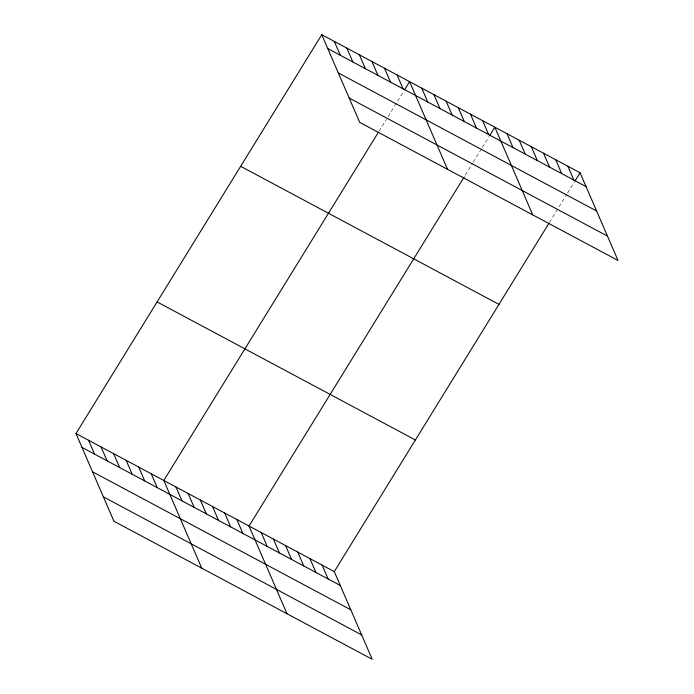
<?xml version="1.0" encoding="UTF-8"?>
<svg xmlns="http://www.w3.org/2000/svg" width="694" height="694" viewBox="0 0 694 694"><rect width="100%" height="100%" fill="white"/><g stroke="black" fill="none" stroke-linecap="round" stroke-linejoin="round"><path stroke-width="0.52" stroke-dasharray="3.47 2.6" d="M378.959 131.34L386.332 119.377M388.033 116.618L403.917 90.845M465.336 175.062L472.709 163.099M473.273 162.17L481.783 148.369M482.347 147.449L489.157 136.406M549.44 222.462L567.015 193.93M567.588 193.01L574.389 181.958"/><path stroke-width="1.04" d="M75.984 433.542L334.282 571.604L372.227 659.3L113.937 521.237L75.984 433.542L321.773 34.7L580.063 172.763L618.016 260.458L359.718 122.396L321.773 34.7M378.395 132.259L163.801 480.482L201.754 568.178M404.489 89.925L409.59 81.64L447.543 169.336M464.199 176.901L249.042 526.043L286.995 613.739M489.721 135.486L494.831 127.202L532.775 214.897M334.282 571.604L548.867 223.381M574.962 181.039L580.063 172.763M327.768 48.571L586.066 186.625M338.316 72.931L596.606 210.993M349.177 98.036L607.476 236.09M240.662 166.317L498.951 304.38M157.096 301.925L415.385 439.979M81.987 447.413L340.277 585.467M92.528 471.773L350.826 609.835M103.389 496.878L361.687 634.932M567.892 166.248L573.886 180.119M555.712 159.741L561.715 173.613M543.532 153.235L549.535 167.098M531.361 146.72L537.356 160.592M519.181 140.214L525.184 154.085M507.002 133.708L513.005 147.579M482.651 120.687L488.654 134.558M470.471 114.18L476.474 128.052M458.3 107.674L464.295 121.537M446.121 101.168L452.124 115.031M433.941 94.653L439.944 108.524M421.77 88.147L427.764 102.018M397.046 74.935L403.049 88.797M384.502 68.229L390.496 82.092M371.949 61.523L377.952 75.394M359.405 54.817L365.408 68.689M346.861 48.112L352.864 61.983M334.317 41.406L340.32 55.277M322.103 565.09L328.106 578.961M309.923 558.583L315.926 572.455M297.752 552.077L303.746 565.94M285.572 545.571L291.575 559.433M273.393 539.056L279.396 552.927M261.222 532.55L267.216 546.421M236.862 519.537L242.865 533.4M224.691 513.022L230.686 526.893M212.511 506.516L218.515 520.387M200.332 500.01L206.335 513.872M188.161 493.503L194.155 507.366M175.981 486.988L181.984 500.86M151.257 473.776L157.26 487.648M138.713 467.071L144.716 480.942M126.169 460.365L132.172 474.236M113.625 453.659L119.62 467.53M101.072 446.953L107.076 460.825M88.528 440.248L94.531 454.119"/></g></svg>
